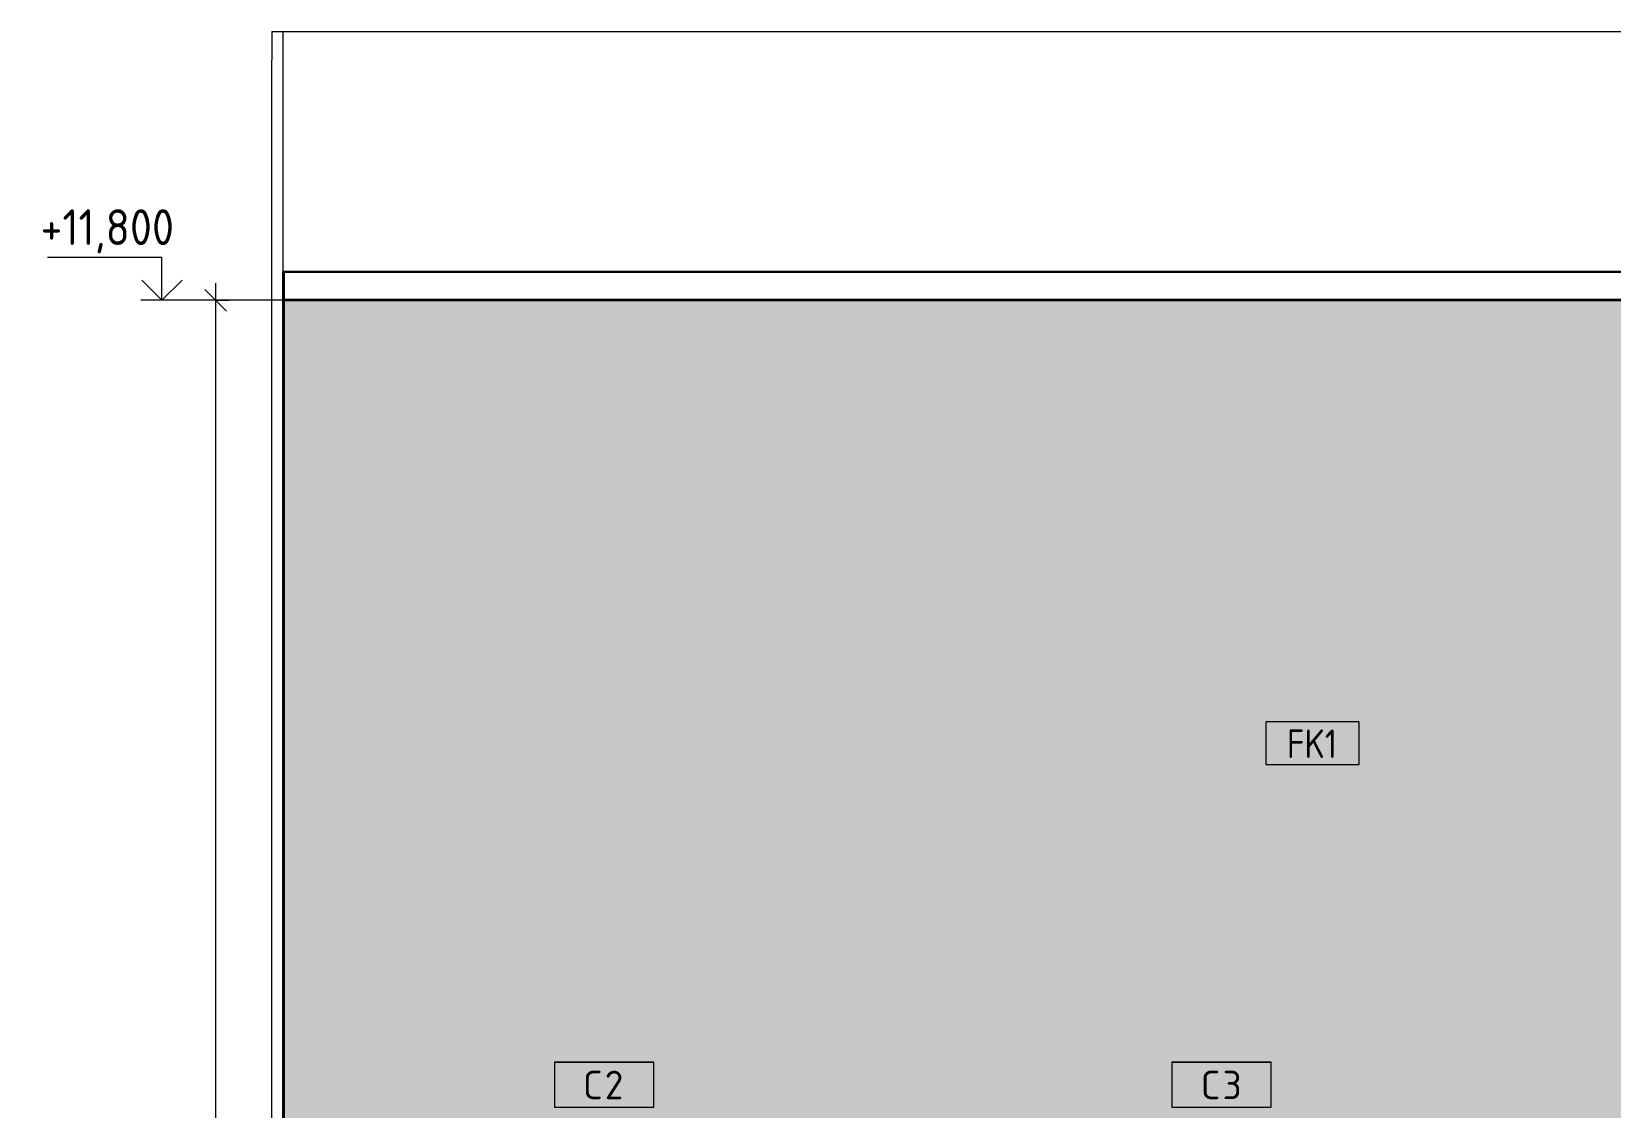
# Model space of a CAD drawing. Header units: millimetres. Extents: x 63201 to 101610, y -2505 to 12270.
# Drawn here: x 93620 to 96380, y 10388 to 12270 of the extents above; entities that cross this region are included whole.
import ezdxf

# ---------------------------------------------------------------- set-up
doc = ezdxf.new("R2010")
doc.units = ezdxf.units.MM
for name, color, linetype, lineweight in [('A-ANNO-DIMS', 7, 'Continuous', 9), ('A-ANNO-DIMS-25', 7, 'Continuous', 9), ('A-FLOR', 7, 'Continuous', 9), ('A-GENM-IDEN', 7, 'Continuous', 9), ('A-WALL', 7, 'Continuous', 9), ('A-WALL-IDEN', 7, 'Continuous', 9), ('A-WALL-PATT', 7, 'Continuous', 9), ('G-ANNO-DIMS', 7, 'Continuous', 9), ('G-ANNO-DIMS-1', 7, 'Continuous', 20), ('I-WALL', 7, 'Continuous', 9)]:
    doc.layers.add(name, color=color, linetype=linetype, lineweight=lineweight)
for name, color, linetype, lineweight, true_color in [('A-CLNG-FNSH-1', 7, 'Continuous', 30, 0x3c3c3c), ('A-WALL-4', 7, 'Continuous', 40, 0x3c3c3c), ('A-WALL-FNSH-3', 7, 'Continuous', 30, 0x3c3c3c)]:
    doc.layers.add(name, color=color, linetype=linetype, lineweight=lineweight, true_color=true_color)
doc.styles.add('GOST Common_5', font='GOST_Common.ttf', dxfattribs={"height": 50})
doc.styles.add('GOST Common_6', font='GOST_Common.ttf', dxfattribs={"width": 0.9, "height": 50})
doc.styles.add('ISOCPEUR_2', font='isocpeur.ttf', dxfattribs={"width": 0.9, "height": 62.5})
doc.dimstyles.new('ISO-2_5_0_9К_БОЛЬШОЙ_1', dxfattribs={"dimscale": 304.8, "dimtxt": 62.248823, "dimasz": 0.123031, "dimexe": 0.098425, "dimexo": 0.246063, "dimgap": 0, "dimtad": 1, "dimdec": 0, "dimrnd": 10, "dimzin": 0, "dimdsep": 46, "dimtxsty": 'ISOCPEUR_2', "dimblk1": 'OBLIQUE', "dimblk2": 'OBLIQUE', "dimsah": 1, "dimcen": 0.09, "dimdle": 0.098425, "dimazin": 0, "dimtfac": 1, "dimtdec": 4, "dimtix": 1, "dimtmove": 0, "dimatfit": 3, "dimfxl": 1, "dimtvp": 1, "dimtolj": 1, "dimtzin": 0, "dimarcsym": 2})

# ---------------------------------------------------------------- blocks, each defined once
blk = doc.blocks.new('Высотные отметки - Стрелка_Верх-17668718-Развертка 3_11-4')
at = {"layer": 'G-ANNO-DIMS'}
for p, q in [((-72.2, 11875), (-272.2, 11875)), ((-72.2, 11800), (-72.2, 11875)), ((-34.3, 11800), (-109.3, 11800))]:
    blk.add_line(p, q, dxfattribs=at)
at = {"layer": 'G-ANNO-DIMS-1'}
for q in [(-107.5, 11835.4), (-36.8, 11835.4)]:
    blk.add_line((-72.2, 11800), q, dxfattribs=at)
blk = doc.blocks.new('М_стена_0001 - Типоразмер_без рамки-25382661-Развертка 3_11-4')
at = {"layer": 'A-WALL-IDEN'}
for p, q in [((2020.9, 11063.1), (1857.7, 11063.1)), ((1857.7, 11063.1), (1857.7, 10988.1)), ((2020.9, 10988.1), (2020.9, 11063.1)), ((1857.7, 10988.1), (2020.9, 10988.1))]:
    blk.add_line(p, q, dxfattribs=at)
blk = doc.blocks.new('Mark Reiling - Mark Reiling-26174330-Развертка 3_11-4')
at = {"layer": 'A-GENM-IDEN'}
for p, q in [((614.3, 10467.8), (614.3, 10389)), ((614.3, 10467.8), (787.7, 10467.8)), ((787.7, 10467.8), (614.3, 10467.8)), ((614.3, 10467.8), (614.3, 10389)), ((787.7, 10389), (787.7, 10467.8)), ((787.7, 10389), (787.7, 10467.8)), ((614.3, 10389), (787.7, 10389)), ((614.3, 10389), (787.7, 10389))]:
    blk.add_line(p, q, dxfattribs=at)
blk = doc.blocks.new('DIMBLOCK55-Развертка 3_11-4')
at = {"layer": 'A-ANNO-DIMS-25', "lineweight": 20}
for p, q in [((93941.8, 11800), (93923.1, 11818.8)), ((93941.8, 11800), (93960.6, 11781.2)), ((93941.8, 8400), (93923.1, 8418.8)), ((93941.8, 8400), (93960.6, 8381.3))]:
    blk.add_line(p, q, dxfattribs=at)
at = {"layer": 'A-ANNO-DIMS-25'}
for p, q in [((93941.8, 11830), (93941.8, 8370)), ((93986.2, 11800), (93911.8, 11800)), ((93941.8, 11800), (93965.2, 11800)), ((93996.2, 8400), (93911.8, 8400)), ((93941.8, 8400), (93965.2, 8400))]:
    blk.add_line(p, q, dxfattribs=at)
at = {"layer": 'A-ANNO-DIMS-25', "color": 0, "insert": (93860.2, 10018), "char_height": 62.5, "width": 196.802, "attachment_point": 1, "rotation": 90, "line_spacing_factor": 1.149209, "style": 'ISOCPEUR_2'}
blk.add_mtext('3400', dxfattribs=at)
blk = doc.blocks.new('_Oblique')
at = {"color": 0, "linetype": 'ByBlock', "lineweight": -2}
blk.add_line((-0.5, -0.5), (0.5, 0.5), dxfattribs=at)

msp = doc.modelspace()

# ---------------------------------------------------------------- hatches: boundary and pattern name
at = {"layer": 'A-WALL-PATT'}
msp.add_hatch(color=256, dxfattribs=at).paths.add_polyline_path([(94072.7, 10200), (94072.7, 10206), (97659.2, 10206), (97659.2, 11800), (94061.2, 11800), (94061.2, 10200), (94071.2, 10200)])

# ---------------------------------------------------------------- linework, layer by layer
at = {"layer": 'A-CLNG-FNSH-1'}
for p, q in [((101579.2, 11850), (94061.2, 11850)), ((94061.2, 11850), (94061.2, 11800)), ((101579.2, 11801), (94061.2, 11801)), ((94061.2, 11800), (101579.2, 11800))]:
    msp.add_line(p, q, dxfattribs=at)
at = {"layer": 'A-FLOR'}
msp.add_line((94040.1, 12270), (101600.5, 12270), dxfattribs=at)
at = {"layer": 'A-WALL'}
msp.add_line((94040.2, 8400), (94040.2, 12220), dxfattribs=at)
at = {"layer": 'A-WALL-4'}
msp.add_line((94040.2, 12220), (94040.1, 12220), dxfattribs=at)
at = {"layer": 'A-WALL-FNSH-3'}
for p, q in [((94061.2, 11850), (94060.2, 11850)), ((94060.2, 11850), (94060.2, 8400)), ((94061.2, 10200), (94061.2, 11800))]:
    msp.add_line(p, q, dxfattribs=at)
at = {"layer": 'G-ANNO-DIMS'}
for p, q in [((93966.9, 11800), (93848, 11800)), ((94155.7, 11800), (93966.9, 11800))]:
    msp.add_line(p, q, dxfattribs=at)
at = {"layer": 'I-WALL'}
for p, q in [((94040.2, 12270), (94040.2, 12220)), ((94060.2, 11850), (94060.2, 12270))]:
    msp.add_line(p, q, dxfattribs=at)

# ---------------------------------------------------------------- block references
at = {"layer": 'A-GENM-IDEN'}
for p in [(93920.2, 0), (94999.4, 0)]:
    msp.add_blockref('Mark Reiling - Mark Reiling-26174330-Развертка 3_11-4', p, dxfattribs=at)
at = {"layer": 'A-WALL-IDEN'}
msp.add_blockref('М_стена_0001 - Типоразмер_без рамки-25382661-Развертка 3_11-4', (93920.2, 0), dxfattribs=at)
at = {"layer": 'G-ANNO-DIMS'}
msp.add_blockref('Высотные отметки - Стрелка_Верх-17668718-Развертка 3_11-4', (93920.2, 0), dxfattribs=at)

# ---------------------------------------------------------------- texts
at = {"layer": 'A-GENM-IDEN', "char_height": 50, "attachment_point": 1, "style": 'GOST Common_5'}
for s, insert, width in [('\\fGOST Common|b0|i0|c204|p34|;С', (94585.7, 10452.8), 44.093), ('\\fGOST Common|b0|i0|c204|p34|;2', (94622.1, 10452.8), 44.093), ('\\fGOST Common|b0|i0|c204|p34|;С', (95665.7, 10452.8), 44.093), ('\\fGOST Common|b0|i0|c204|p34|;3', (95702.1, 10452.8), 42.089)]:
    msp.add_mtext(s, dxfattribs=dict(at, insert=insert, width=width))
at = {"layer": 'A-WALL-IDEN', "insert": (95814.7, 11049.5), "char_height": 50, "width": 111.835, "attachment_point": 1, "style": 'GOST Common_6'}
msp.add_mtext('FK1', dxfattribs=at)

# ---------------------------------------------------------------- dimensions: what is measured, and where the dimension line sits
at = {"layer": 'A-ANNO-DIMS'}
dim = msp.add_linear_dim(base=(93941.8, 8400), p1=(94061.2, 11800), p2=(94071.2, 8400), angle=90, dimstyle='ISO-2_5_0_9К_БОЛЬШОЙ_1', override={"dimpost": '<>', "dimfxl": 3400.014706}, dxfattribs=at)
dim.commit()
dim.dimension.update_dxf_attribs({"geometry": 'DIMBLOCK55-Развертка 3_11-4', "text_midpoint": (93910.6, 10100)})

# ---------------------------------------------------------------- next in the draw order: texts
at = {"layer": 'G-ANNO-DIMS', "insert": (93635.7, 11959.2), "char_height": 62.5, "width": 275.62, "attachment_point": 1, "line_spacing_factor": 1.149209, "style": 'ISOCPEUR_2', "bg_fill": 3, "box_fill_scale": 1.25, "bg_fill_color": 256, "bg_fill_true_color": 13158600, "bg_fill_transparency": 0}
msp.add_mtext('+11,800', dxfattribs=at)

doc.saveas('drawing.dxf')
